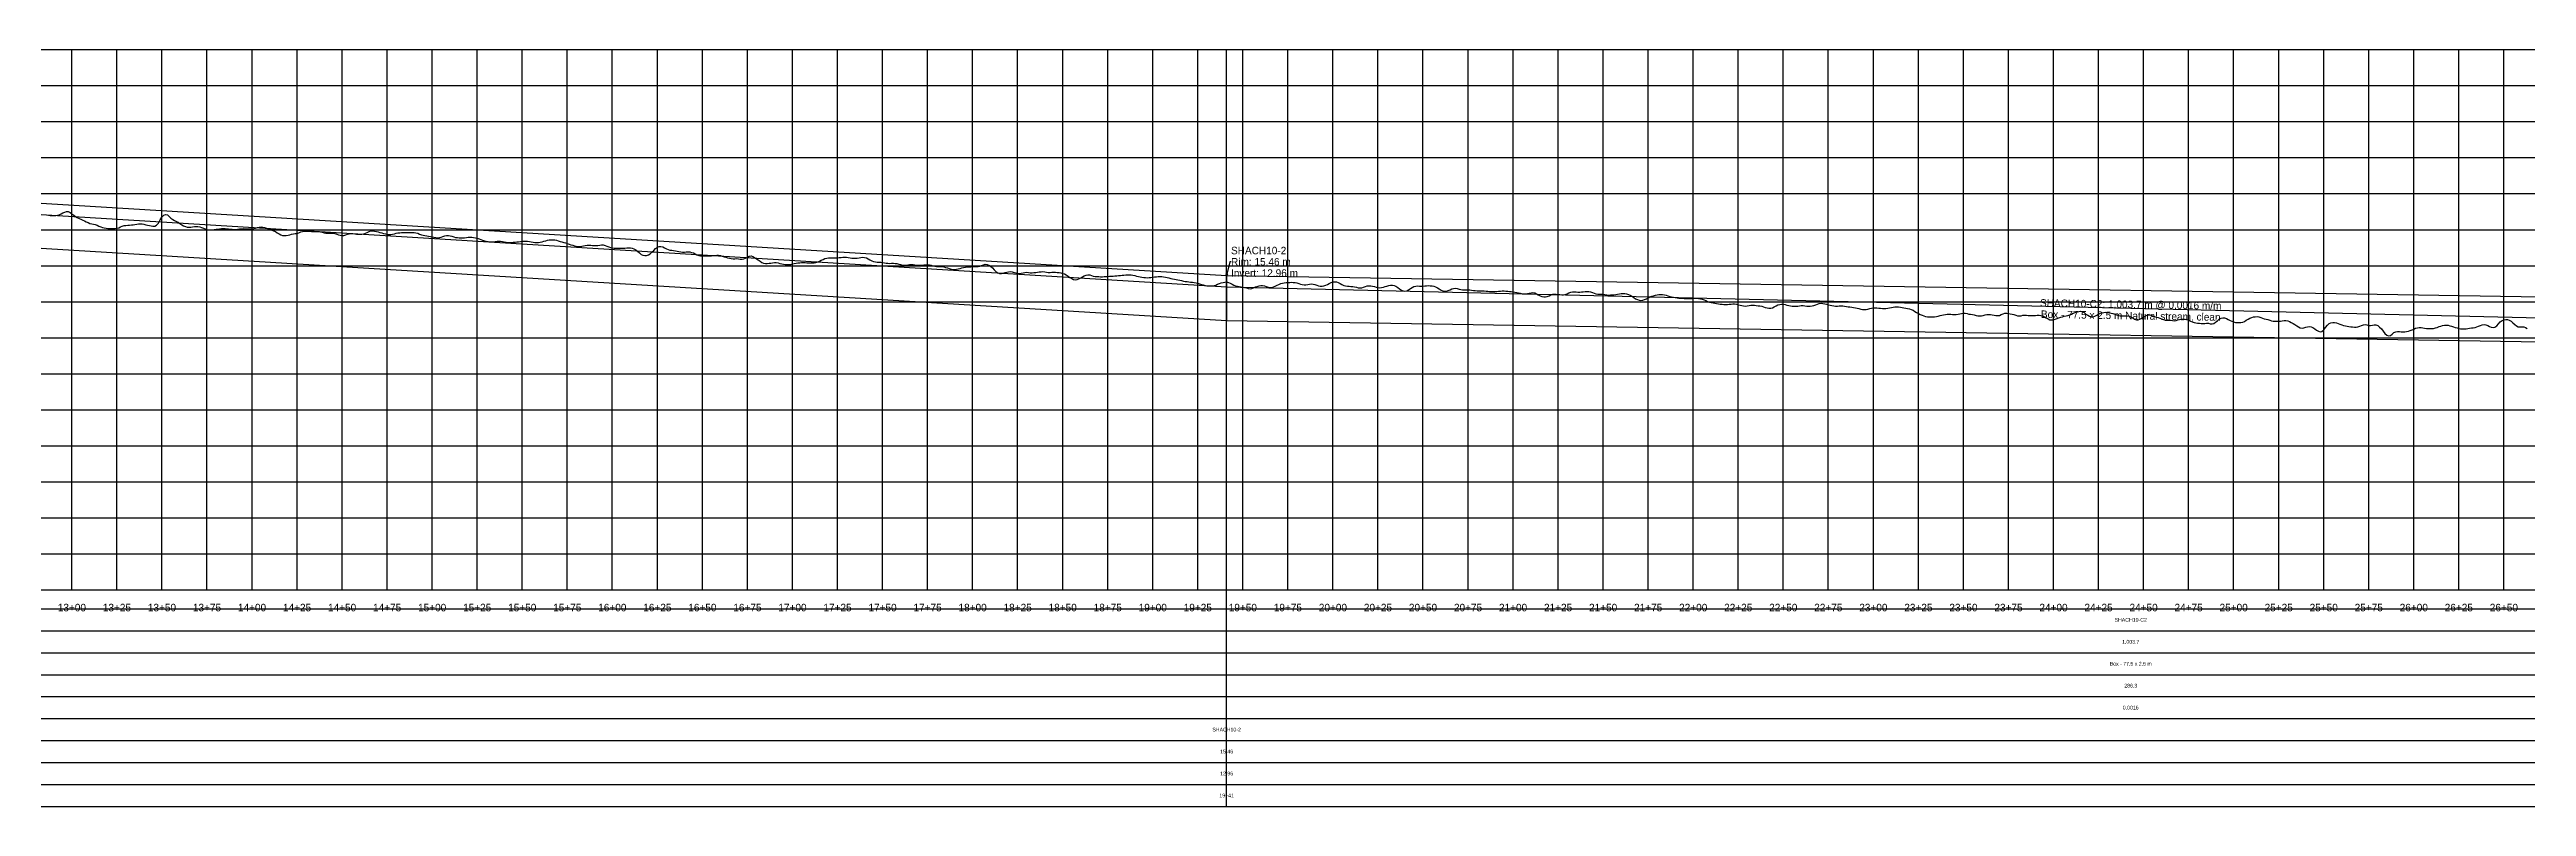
# Model space of a CAD drawing. Extents: x -64 to 5412, y -140 to 289.
# Drawn here: x 1288 to 2663, y -140 to 280 of the extents above; entities that cross this region are included whole.
import ezdxf
from ezdxf.enums import TextEntityAlignment as Align

# ---------------------------------------------------------------- set-up
doc = ezdxf.new("R2010")
doc.units = 0
for name, color, linetype in [('Annotation', 7, 'Continuous'), ('Annotation_Table', 254, 'Continuous'), ('Crown', 7, 'Continuous'), ('Grid', 254, 'Continuous'), ('Grid_Text', 7, 'Continuous'), ('Ground_Elevation', 3, 'Continuous'), ('Hydraulic_Grade', 5, 'Continuous'), ('Invert', 7, 'Continuous'), ('Structure', 7, 'Continuous')]:
    doc.layers.add(name, color=color, linetype=linetype)

msp = doc.modelspace()

# ---------------------------------------------------------------- linework, layer by layer
at = {"layer": 'Annotation', "color": 0}
msp.add_lwpolyline([(1941, 154.55), (1940.8, 155.53), (1941.59, 155.35)], close=True, dxfattribs=at)
msp.add_lwpolyline([(1943.44, 162.17), (1942.7, 162.17), (1941, 154.55)], dxfattribs=at)
at = {"layer": 'Annotation_Table', "color": 254}
for points in [[(1941, -140.21), (1941, 280)], [(-25, -30.48), (5374.95, -30.48)], [(-25, -42.67), (5374.95, -42.67)], [(-25, -54.86), (5374.95, -54.86)], [(-25, -67.06), (5374.95, -67.06)], [(-25, -79.25), (5374.95, -79.25)], [(-25, -91.44), (5374.95, -91.44)], [(-25, -103.63), (5374.95, -103.63)], [(-25, -115.82), (5374.95, -115.82)], [(-25, -128.02), (5374.95, -128.02)], [(-25, -140.21), (5374.95, -140.21)]]:
    msp.add_lwpolyline(points, dxfattribs=at)
at = {"layer": 'Crown', "color": 0}
for points in [[(0, 273), (1941, 154.55)], [(1941, 154.55), (1941, 154.55)], [(1941, 154.55), (2944.73, 138.21)]]:
    msp.add_lwpolyline(points, dxfattribs=at)
at = {"layer": 'Grid', "color": 254}
for points in [[(-25, 280), (5375, 280)], [(1300, -20), (1300, 280)], [(1325, -20), (1325, 280)], [(1350, -20), (1350, 280)], [(1375, -20), (1375, 280)], [(1400, -20), (1400, 280)], [(1425, -20), (1425, 280)], [(1450, -20), (1450, 280)], [(1475, -20), (1475, 280)], [(1500, -20), (1500, 280)], [(1525, -20), (1525, 280)], [(1550, -20), (1550, 280)], [(1575, -20), (1575, 280)], [(1600, -20), (1600, 280)], [(1625, -20), (1625, 280)], [(1650, -20), (1650, 280)], [(1675, -20), (1675, 280)], [(1700, -20), (1700, 280)], [(1725, -20), (1725, 280)], [(1750, -20), (1750, 280)], [(1775, -20), (1775, 280)], [(1800, -20), (1800, 280)], [(1825, -20), (1825, 280)], [(1850, -20), (1850, 280)], [(1875, -20), (1875, 280)], [(1900, -20), (1900, 280)], [(1925, -20), (1925, 280)], [(1950, -20), (1950, 280)], [(1975, -20), (1975, 280)], [(2000, -20), (2000, 280)], [(2025, -20), (2025, 280)], [(2050, -20), (2050, 280)], [(2075, -20), (2075, 280)], [(2100, -20), (2100, 280)], [(2125, -20), (2125, 280)], [(2150, -20), (2150, 280)], [(2175, -20), (2175, 280)], [(2200, -20), (2200, 280)], [(2225, -20), (2225, 280)], [(2250, -20), (2250, 280)], [(2275, -20), (2275, 280)], [(2300, -20), (2300, 280)], [(2325, -20), (2325, 280)], [(2350, -20), (2350, 280)], [(2375, -20), (2375, 280)], [(2400, -20), (2400, 280)], [(2425, -20), (2425, 280)], [(2450, -20), (2450, 280)], [(2475, -20), (2475, 280)], [(2500, -20), (2500, 280)], [(2525, -20), (2525, 280)], [(2550, -20), (2550, 280)], [(2575, -20), (2575, 280)], [(2600, -20), (2600, 280)], [(2625, -20), (2625, 280)], [(2650, -20), (2650, 280)], [(-25, 260), (5375, 260)], [(-25, 240), (5375, 240)], [(-25, 220), (5375, 220)], [(-25, 200), (5375, 200)], [(-25, 180), (5375, 180)], [(-25, 160), (5375, 160)], [(-25, 140), (5375, 140)], [(-25, 120), (5375, 120)], [(-25, 100), (5375, 100)], [(-25, 80), (5375, 80)], [(-25, 60), (5375, 60)], [(-25, 40), (5375, 40)], [(-25, 20), (5375, 20)], [(-25, 0), (5375, 0)], [(-25, -20), (5375, -20)]]:
    msp.add_lwpolyline(points, dxfattribs=at)
at = {"layer": 'Ground_Elevation', "color": 3}
msp.add_lwpolyline([(1287, 188), (1288, 187.95), (1289, 187.87), (1290, 187.79), (1291, 187.79), (1292, 187.97), (1293, 188.32), (1294, 188.78), (1295, 189.27), (1296, 189.74), (1297, 190.04), (1298, 190.01), (1299, 189.59), (1300, 188.86), (1301, 188.06), (1302, 187.35), (1303, 186.75), (1304, 186.24), (1305, 185.8), (1306, 185.36), (1307, 184.91), (1308, 184.39), (1309, 183.89), (1310, 183.49), (1311, 183.27), (1312, 183.1), (1313, 182.88), (1314, 182.47), (1315, 181.97), (1316, 181.5), (1317, 181.18), (1318, 180.97), (1319, 180.83), (1320, 180.71), (1321, 180.62), (1322, 180.59), (1323, 180.6), (1324, 180.65), (1325, 180.78), (1326, 181.09), (1327, 181.52), (1328, 181.92), (1329, 182.23), (1330, 182.4), (1331, 182.48), (1332, 182.55), (1333, 182.64), (1334, 182.76), (1335, 182.92), (1336, 183.08), (1337, 183.19), (1338, 183.23), (1339, 183.17), (1340, 182.99), (1341, 182.77), (1342, 182.58), (1343, 182.37), (1344, 182.13), (1345, 181.89), (1346, 181.9), (1347, 182.41), (1348, 183.69), (1349, 185.38), (1350, 186.98), (1351, 188), (1352, 188.41), (1353, 188.19), (1354, 187.39), (1355, 186.43), (1356, 185.57), (1357, 185.06), (1358, 184.62), (1359, 184.11), (1360, 183.46), (1361, 182.77), (1362, 182.17), (1363, 181.71), (1364, 181.42), (1365, 181.34), (1366, 181.45), (1367, 181.64), (1368, 181.79), (1369, 181.82), (1370, 181.74), (1371, 181.53), (1372, 181.2), (1373, 180.8), (1374, 180.43), (1375, 180.12), (1376, 179.89), (1377, 179.86), (1378, 179.96), (1379, 180.13), (1380, 180.25), (1381, 180.37), (1382, 180.5), (1383, 180.6), (1384, 180.62), (1385, 180.57), (1386, 180.48), (1387, 180.4), (1388, 180.31), (1389, 180.2), (1390, 180.12), (1391, 180.16), (1392, 180.31), (1393, 180.48), (1394, 180.55), (1395, 180.56), (1396, 180.51), (1397, 180.45), (1398, 180.41), (1399, 180.38), (1400, 180.43), (1401, 180.59), (1402, 180.89), (1403, 181.23), (1404, 181.46), (1405, 181.49), (1406, 181.36), (1407, 181.15), (1408, 180.88), (1409, 180.48), (1410, 180.03), (1411, 179.65), (1412, 179.34), (1413, 178.94), (1414, 178.3), (1415, 177.63), (1416, 177.08), (1417, 176.81), (1418, 176.73), (1419, 176.79), (1420, 176.95), (1421, 177.2), (1422, 177.5), (1423, 177.68), (1424, 177.79), (1425, 177.92), (1426, 178.24), (1427, 178.72), (1428, 179.04), (1429, 179.21), (1430, 179.25), (1431, 179.22), (1432, 179.17), (1433, 179.01), (1434, 178.93), (1435, 178.94), (1436, 178.96), (1437, 178.94), (1438, 178.8), (1439, 178.56), (1440, 178.32), (1441, 178.13), (1442, 178.04), (1443, 178.04), (1444, 178.05), (1445, 177.97), (1446, 177.78), (1447, 177.45), (1448, 177.12), (1449, 176.87), (1450, 176.75), (1451, 176.8), (1452, 177.08), (1453, 177.43), (1454, 177.72), (1455, 177.85), (1456, 177.8), (1457, 177.65), (1458, 177.5), (1459, 177.43), (1460, 177.44), (1461, 177.46), (1462, 177.63), (1463, 178), (1464, 178.5), (1465, 179.01), (1466, 179.38), (1467, 179.43), (1468, 179.23), (1469, 179), (1470, 178.75), (1471, 178.51), (1472, 178.24), (1473, 177.94), (1474, 177.63), (1475, 177.38), (1476, 177.25), (1477, 177.31), (1478, 177.52), (1479, 177.77), (1480, 177.99), (1481, 178.16), (1482, 178.27), (1483, 178.36), (1484, 178.42), (1485, 178.43), (1486, 178.39), (1487, 178.36), (1488, 178.41), (1489, 178.45), (1490, 178.41), (1491, 178.28), (1492, 177.99), (1493, 177.59), (1494, 177.18), (1495, 176.87), (1496, 176.71), (1497, 176.56), (1498, 176.4), (1499, 176.24), (1500, 176.05), (1501, 175.82), (1502, 175.6), (1503, 175.5), (1504, 175.6), (1505, 175.9), (1506, 176.28), (1507, 176.64), (1508, 176.81), (1509, 176.78), (1510, 176.61), (1511, 176.32), (1512, 175.99), (1513, 175.72), (1514, 175.6), (1515, 175.52), (1516, 175.44), (1517, 175.39), (1518, 175.44), (1519, 175.6), (1520, 175.82), (1521, 175.91), (1522, 175.84), (1523, 175.68), (1524, 175.49), (1525, 175.25), (1526, 174.91), (1527, 174.49), (1528, 174.12), (1529, 173.87), (1530, 173.68), (1531, 173.48), (1532, 173.28), (1533, 173.18), (1534, 173.23), (1535, 173.38), (1536, 173.54), (1537, 173.63), (1538, 173.61), (1539, 173.5), (1540, 173.31), (1541, 173.1), (1542, 172.95), (1543, 172.9), (1544, 172.92), (1545, 172.97), (1546, 173.06), (1547, 173.17), (1548, 173.3), (1549, 173.44), (1550, 173.58), (1551, 173.66), (1552, 173.66), (1553, 173.57), (1554, 173.42), (1555, 173.25), (1556, 173.07), (1557, 172.92), (1558, 172.84), (1559, 172.88), (1560, 173.04), (1561, 173.27), (1562, 173.54), (1563, 173.84), (1564, 174.12), (1565, 174.34), (1566, 174.42), (1567, 174.41), (1568, 174.32), (1569, 174.13), (1570, 173.84), (1571, 173.51), (1572, 173.19), (1573, 172.9), (1574, 172.62), (1575, 172.32), (1576, 171.98), (1577, 171.66), (1578, 171.33), (1579, 171.01), (1580, 170.76), (1581, 170.63), (1582, 170.62), (1583, 170.76), (1584, 170.99), (1585, 171.24), (1586, 171.41), (1587, 171.44), (1588, 171.38), (1589, 171.3), (1590, 171.22), (1591, 171.18), (1592, 171.27), (1593, 171.44), (1594, 171.57), (1595, 171.53), (1596, 171.28), (1597, 170.87), (1598, 170.46), (1599, 170.07), (1600, 169.83), (1601, 169.72), (1602, 169.75), (1603, 169.79), (1604, 169.81), (1605, 169.8), (1606, 169.77), (1607, 169.82), (1608, 169.92), (1609, 170), (1610, 169.95), (1611, 169.73), (1612, 169.34), (1613, 168.8), (1614, 168.04), (1615, 167.15), (1616, 166.3), (1617, 165.77), (1618, 165.58), (1619, 165.66), (1620, 165.98), (1621, 166.59), (1622, 167.47), (1623, 168.52), (1624, 169.49), (1625, 170.22), (1626, 170.63), (1627, 170.66), (1628, 170.42), (1629, 169.9), (1630, 169.35), (1631, 168.95), (1632, 168.71), (1633, 168.53), (1634, 168.39), (1635, 168.23), (1636, 168.05), (1637, 167.83), (1638, 167.62), (1639, 167.52), (1640, 167.55), (1641, 167.68), (1642, 167.72), (1643, 167.61), (1644, 167.4), (1645, 167.07), (1646, 166.63), (1647, 166.11), (1648, 165.71), (1649, 165.49), (1650, 165.44), (1651, 165.43), (1652, 165.46), (1653, 165.45), (1654, 165.47), (1655, 165.48), (1656, 165.6), (1657, 165.75), (1658, 165.89), (1659, 165.88), (1660, 165.64), (1661, 165.29), (1662, 164.95), (1663, 164.66), (1664, 164.4), (1665, 164.13), (1666, 163.92), (1667, 163.87), (1668, 163.89), (1669, 163.91), (1670, 163.84), (1671, 163.66), (1672, 163.57), (1673, 163.75), (1674, 164.16), (1675, 164.71), (1676, 165.23), (1677, 165.48), (1678, 165.16), (1679, 164.5), (1680, 163.83), (1681, 163.17), (1682, 162.47), (1683, 161.78), (1684, 161.32), (1685, 161.16), (1686, 161.21), (1687, 161.34), (1688, 161.49), (1689, 161.67), (1690, 161.77), (1691, 161.73), (1692, 161.5), (1693, 161.25), (1694, 161), (1695, 160.81), (1696, 160.67), (1697, 160.59), (1698, 160.62), (1699, 160.75), (1700, 160.97), (1701, 161.2), (1702, 161.42), (1703, 161.58), (1704, 161.68), (1705, 161.71), (1706, 161.7), (1707, 161.69), (1708, 161.68), (1709, 161.64), (1710, 161.6), (1711, 161.59), (1712, 161.67), (1713, 161.84), (1714, 162.11), (1715, 162.53), (1716, 163.01), (1717, 163.49), (1718, 163.91), (1719, 164.22), (1720, 164.35), (1721, 164.38), (1722, 164.35), (1723, 164.3), (1724, 164.31), (1725, 164.38), (1726, 164.49), (1727, 164.58), (1728, 164.66), (1729, 164.7), (1730, 164.66), (1731, 164.52), (1732, 164.33), (1733, 164.17), (1734, 164.1), (1735, 164.13), (1736, 164.22), (1737, 164.34), (1738, 164.5), (1739, 164.65), (1740, 164.64), (1741, 164.36), (1742, 163.8), (1743, 163.22), (1744, 162.72), (1745, 162.38), (1746, 162.16), (1747, 162.03), (1748, 161.97), (1749, 161.92), (1750, 161.86), (1751, 161.68), (1752, 161.47), (1753, 161.32), (1754, 161.29), (1755, 161.34), (1756, 161.36), (1757, 161.31), (1758, 161.14), (1759, 160.88), (1760, 160.59), (1761, 160.35), (1762, 160.25), (1763, 160.31), (1764, 160.45), (1765, 160.58), (1766, 160.64), (1767, 160.57), (1768, 160.47), (1769, 160.38), (1770, 160.33), (1771, 160.31), (1772, 160.35), (1773, 160.42), (1774, 160.49), (1775, 160.49), (1776, 160.42), (1777, 160.24), (1778, 159.98), (1779, 159.72), (1780, 159.59), (1781, 159.55), (1782, 159.54), (1783, 159.46), (1784, 159.3), (1785, 159.07), (1786, 158.75), (1787, 158.4), (1788, 158.09), (1789, 157.94), (1790, 157.95), (1791, 158.08), (1792, 158.26), (1793, 158.49), (1794, 158.76), (1795, 159.02), (1796, 159.21), (1797, 159.32), (1798, 159.4), (1799, 159.45), (1800, 159.5), (1801, 159.52), (1802, 159.49), (1803, 159.52), (1804, 159.7), (1805, 160.1), (1806, 160.53), (1807, 160.81), (1808, 160.74), (1809, 160.37), (1810, 159.74), (1811, 158.86), (1812, 157.76), (1813, 156.66), (1814, 155.96), (1815, 155.63), (1816, 155.66), (1817, 155.88), (1818, 156.19), (1819, 156.46), (1820, 156.64), (1821, 156.69), (1822, 156.56), (1823, 156.3), (1824, 155.97), (1825, 155.68), (1826, 155.63), (1827, 155.81), (1828, 156.09), (1829, 156.29), (1830, 156.32), (1831, 156.18), (1832, 156.09), (1833, 156.09), (1834, 156.19), (1835, 156.29), (1836, 156.37), (1837, 156.51), (1838, 156.65), (1839, 156.71), (1840, 156.57), (1841, 156.38), (1842, 156.28), (1843, 156.29), (1844, 156.33), (1845, 156.35), (1846, 156.33), (1847, 156.26), (1848, 156.16), (1849, 156), (1850, 155.75), (1851, 155.42), (1852, 154.89), (1853, 154.22), (1854, 153.51), (1855, 152.89), (1856, 152.42), (1857, 152.2), (1858, 152.29), (1859, 152.69), (1860, 153.22), (1861, 153.8), (1862, 154.3), (1863, 154.65), (1864, 154.84), (1865, 154.85), (1866, 154.56), (1867, 154.27), (1868, 154.08), (1869, 153.99), (1870, 153.94), (1871, 153.88), (1872, 153.88), (1873, 153.91), (1874, 153.99), (1875, 154.05), (1876, 154.11), (1877, 154.15), (1878, 154.18), (1879, 154.3), (1880, 154.4), (1881, 154.49), (1882, 154.6), (1883, 154.7), (1884, 154.79), (1885, 154.87), (1886, 154.94), (1887, 154.92), (1888, 154.85), (1889, 154.71), (1890, 154.5), (1891, 154.24), (1892, 154), (1893, 153.78), (1894, 153.58), (1895, 153.44), (1896, 153.36), (1897, 153.33), (1898, 153.4), (1899, 153.51), (1900, 153.63), (1901, 153.73), (1902, 153.82), (1903, 153.91), (1904, 153.95), (1905, 153.91), (1906, 153.83), (1907, 153.67), (1908, 153.45), (1909, 153.19), (1910, 152.91), (1911, 152.65), (1912, 152.49), (1913, 152.37), (1914, 152.23), (1915, 152.01), (1916, 151.75), (1917, 151.49), (1918, 151.3), (1919, 151.17), (1920, 151.05), (1921, 150.94), (1922, 150.81), (1923, 150.69), (1924, 150.5), (1925, 150.24), (1926, 149.96), (1927, 149.64), (1928, 149.32), (1929, 149.02), (1930, 148.8), (1931, 148.73), (1932, 148.75), (1933, 148.82), (1934, 148.98), (1935, 149.28), (1936, 149.7), (1937, 150.1), (1938, 150.45), (1939, 150.72), (1940, 150.93), (1941, 150.95), (1942, 150.7), (1943, 150.25), (1944, 149.7), (1945, 149.22), (1946, 148.88), (1947, 148.66), (1948, 148.46), (1949, 148.25), (1950, 148.09), (1951, 147.89), (1952, 147.62), (1953, 147.32), (1954, 147.21), (1955, 147.41), (1956, 147.78), (1957, 148.18), (1958, 148.5), (1959, 148.76), (1960, 148.95), (1961, 148.96), (1962, 148.76), (1963, 148.39), (1964, 148.06), (1965, 147.9), (1966, 147.98), (1967, 148.26), (1968, 148.66), (1969, 149.11), (1970, 149.61), (1971, 150.05), (1972, 150.36), (1973, 150.54), (1974, 150.65), (1975, 150.74), (1976, 150.76), (1977, 150.77), (1978, 150.73), (1979, 150.61), (1980, 150.41), (1981, 150.14), (1982, 149.83), (1983, 149.58), (1984, 149.45), (1985, 149.44), (1986, 149.57), (1987, 149.75), (1988, 149.89), (1989, 149.77), (1990, 149.48), (1991, 149.13), (1992, 148.85), (1993, 148.68), (1994, 148.66), (1995, 148.81), (1996, 149.11), (1997, 149.61), (1998, 150.18), (1999, 150.67), (2000, 150.97), (2001, 151.07), (2002, 150.97), (2003, 150.65), (2004, 150.11), (2005, 149.51), (2006, 149.02), (2007, 148.76), (2008, 148.64), (2009, 148.58), (2010, 148.52), (2011, 148.41), (2012, 148.23), (2013, 147.99), (2014, 147.75), (2015, 147.67), (2016, 147.76), (2017, 148.06), (2018, 148.42), (2019, 148.76), (2020, 148.91), (2021, 148.87), (2022, 148.68), (2023, 148.42), (2024, 148.14), (2025, 147.9), (2026, 147.8), (2027, 147.87), (2028, 148.09), (2029, 148.39), (2030, 148.67), (2031, 148.92), (2032, 149.12), (2033, 149.19), (2034, 149.03), (2035, 148.56), (2036, 147.88), (2037, 147.12), (2038, 146.45), (2039, 145.99), (2040, 145.81), (2041, 146.02), (2042, 146.56), (2043, 147.27), (2044, 147.94), (2045, 148.44), (2046, 148.71), (2047, 148.79), (2048, 148.69), (2049, 148.58), (2050, 148.59), (2051, 148.74), (2052, 148.88), (2053, 148.93), (2054, 148.91), (2055, 148.88), (2056, 148.7), (2057, 148.32), (2058, 147.74), (2059, 147.1), (2060, 146.49), (2061, 146.06), (2062, 145.84), (2063, 145.85), (2064, 146.15), (2065, 146.61), (2066, 147.1), (2067, 147.43), (2068, 147.48), (2069, 147.25), (2070, 146.96), (2071, 146.74), (2072, 146.62), (2073, 146.59), (2074, 146.6), (2075, 146.6), (2076, 146.54), (2077, 146.44), (2078, 146.32), (2079, 146.21), (2080, 146.13), (2081, 146.12), (2082, 146.08), (2083, 146.03), (2084, 145.96), (2085, 145.89), (2086, 145.83), (2087, 145.76), (2088, 145.69), (2089, 145.65), (2090, 145.66), (2091, 145.72), (2092, 145.83), (2093, 145.93), (2094, 145.98), (2095, 145.96), (2096, 145.9), (2097, 145.83), (2098, 145.72), (2099, 145.6), (2100, 145.45), (2101, 145.31), (2102, 145.16), (2103, 144.94), (2104, 144.68), (2105, 144.45), (2106, 144.34), (2107, 144.36), (2108, 144.48), (2109, 144.73), (2110, 144.97), (2111, 145.03), (2112, 144.88), (2113, 144.41), (2114, 143.82), (2115, 143.3), (2116, 142.95), (2117, 142.76), (2118, 142.74), (2119, 142.9), (2120, 143.31), (2121, 143.81), (2122, 144.13), (2123, 144.21), (2124, 144.12), (2125, 144.05), (2126, 143.92), (2127, 143.78), (2128, 143.75), (2129, 143.96), (2130, 144.42), (2131, 144.95), (2132, 145.36), (2133, 145.52), (2134, 145.51), (2135, 145.41), (2136, 145.29), (2137, 145.29), (2138, 145.42), (2139, 145.55), (2140, 145.65), (2141, 145.7), (2142, 145.75), (2143, 145.58), (2144, 145.14), (2145, 144.69), (2146, 144.36), (2147, 144.19), (2148, 144.2), (2149, 144.26), (2150, 144.21), (2151, 144.07), (2152, 143.88), (2153, 143.73), (2154, 143.75), (2155, 143.86), (2156, 143.91), (2157, 143.99), (2158, 144.14), (2159, 144.4), (2160, 144.6), (2161, 144.63), (2162, 144.52), (2163, 144.32), (2164, 144.07), (2165, 143.64), (2166, 143.05), (2167, 142.31), (2168, 141.66), (2169, 141.17), (2170, 140.85), (2171, 140.73), (2172, 140.83), (2173, 141.18), (2174, 141.69), (2175, 142.25), (2176, 142.7), (2177, 143.06), (2178, 143.33), (2179, 143.55), (2180, 143.76), (2181, 143.95), (2182, 144.04), (2183, 144.01), (2184, 143.9), (2185, 143.66), (2186, 143.32), (2187, 142.91), (2188, 142.63), (2189, 142.45), (2190, 142.33), (2191, 142.2), (2192, 142.06), (2193, 141.98), (2194, 141.91), (2195, 141.85), (2196, 141.77), (2197, 141.72), (2198, 141.71), (2199, 141.73), (2200, 141.81), (2201, 141.89), (2202, 141.92), (2203, 141.85), (2204, 141.67), (2205, 141.43), (2206, 141.08), (2207, 140.61), (2208, 140.14), (2209, 139.76), (2210, 139.5), (2211, 139.34), (2212, 139.22), (2213, 139.07), (2214, 138.89), (2215, 138.71), (2216, 138.57), (2217, 138.48), (2218, 138.45), (2219, 138.49), (2220, 138.57), (2221, 138.7), (2222, 138.8), (2223, 138.78), (2224, 138.57), (2225, 138.3), (2226, 138.04), (2227, 137.83), (2228, 137.66), (2229, 137.58), (2230, 137.68), (2231, 137.87), (2232, 138.07), (2233, 138.14), (2234, 138.08), (2235, 137.93), (2236, 137.79), (2237, 137.65), (2238, 137.48), (2239, 137.19), (2240, 136.87), (2241, 136.55), (2242, 136.38), (2243, 136.36), (2244, 136.64), (2245, 137.08), (2246, 137.66), (2247, 138.19), (2248, 138.54), (2249, 138.67), (2250, 138.61), (2251, 138.4), (2252, 138.14), (2253, 137.89), (2254, 137.68), (2255, 137.52), (2256, 137.44), (2257, 137.47), (2258, 137.61), (2259, 137.78), (2260, 137.86), (2261, 137.83), (2262, 137.72), (2263, 137.61), (2264, 137.53), (2265, 137.57), (2266, 137.73), (2267, 137.99), (2268, 138.31), (2269, 138.64), (2270, 138.95), (2271, 139.12), (2272, 139.09), (2273, 138.88), (2274, 138.58), (2275, 138.27), (2276, 138), (2277, 137.82), (2278, 137.7), (2279, 137.62), (2280, 137.61), (2281, 137.65), (2282, 137.7), (2283, 137.68), (2284, 137.58), (2285, 137.41), (2286, 137.23), (2287, 137.11), (2288, 136.98), (2289, 136.85), (2290, 136.64), (2291, 136.41), (2292, 136.18), (2293, 135.95), (2294, 135.77), (2295, 135.67), (2296, 135.75), (2297, 135.95), (2298, 136.22), (2299, 136.42), (2300, 136.56), (2301, 136.62), (2302, 136.61), (2303, 136.51), (2304, 136.34), (2305, 136.22), (2306, 136.17), (2307, 136.25), (2308, 136.4), (2309, 136.6), (2310, 136.85), (2311, 137.05), (2312, 137.15), (2313, 137.16), (2314, 137.08), (2315, 136.94), (2316, 136.8), (2317, 136.64), (2318, 136.49), (2319, 136.31), (2320, 136.09), (2321, 135.73), (2322, 135.22), (2323, 134.61), (2324, 134), (2325, 133.43), (2326, 132.93), (2327, 132.51), (2328, 132.15), (2329, 131.87), (2330, 131.66), (2331, 131.56), (2332, 131.53), (2333, 131.55), (2334, 131.62), (2335, 131.77), (2336, 132.02), (2337, 132.29), (2338, 132.54), (2339, 132.72), (2340, 132.87), (2341, 133), (2342, 133.06), (2343, 133.02), (2344, 132.92), (2345, 132.87), (2346, 132.93), (2347, 133.12), (2348, 133.32), (2349, 133.51), (2350, 133.63), (2351, 133.58), (2352, 133.39), (2353, 133.14), (2354, 133), (2355, 132.9), (2356, 132.73), (2357, 132.43), (2358, 132.17), (2359, 132.1), (2360, 132.21), (2361, 132.41), (2362, 132.64), (2363, 132.82), (2364, 132.9), (2365, 132.86), (2366, 132.71), (2367, 132.53), (2368, 132.37), (2369, 132.31), (2370, 132.43), (2371, 132.83), (2372, 133.27), (2373, 133.6), (2374, 133.65), (2375, 133.55), (2376, 133.36), (2377, 133.14), (2378, 132.84), (2379, 132.47), (2380, 132.22), (2381, 132.14), (2382, 132.25), (2383, 132.45), (2384, 132.53), (2385, 132.48), (2386, 132.4), (2387, 132.33), (2388, 132.29), (2389, 132.33), (2390, 132.42), (2391, 132.52), (2392, 132.51), (2393, 132.37), (2394, 132.08), (2395, 131.63), (2396, 131.06), (2397, 130.42), (2398, 130.01), (2399, 129.9), (2400, 130.02), (2401, 130.29), (2402, 130.63), (2403, 131.03), (2404, 131.37), (2405, 131.7), (2406, 132.01), (2407, 132.22), (2408, 132.39), (2409, 132.68), (2410, 133.11), (2411, 133.63), (2412, 134.08), (2413, 134.42), (2414, 134.62), (2415, 134.67), (2416, 134.46), (2417, 133.94), (2418, 133.18), (2419, 132.47), (2420, 131.96), (2421, 131.66), (2422, 131.66), (2423, 132.02), (2424, 132.59), (2425, 133.16), (2426, 133.57), (2427, 133.87), (2428, 134.07), (2429, 134.12), (2430, 133.99), (2431, 133.79), (2432, 133.61), (2433, 133.39), (2434, 133.07), (2435, 132.63), (2436, 132.33), (2437, 132.19), (2438, 132.19), (2439, 132.22), (2440, 132.2), (2441, 132.1), (2442, 131.92), (2443, 131.57), (2444, 131), (2445, 130.39), (2446, 129.98), (2447, 129.95), (2448, 130.24), (2449, 130.78), (2450, 131.45), (2451, 132.11), (2452, 132.62), (2453, 132.79), (2454, 132.61), (2455, 132.2), (2456, 131.76), (2457, 131.44), (2458, 131.22), (2459, 130.84), (2460, 130.42), (2461, 130.07), (2462, 129.84), (2463, 129.71), (2464, 129.67), (2465, 129.67), (2466, 129.61), (2467, 129.43), (2468, 129.52), (2469, 129.88), (2470, 130.21), (2471, 130.32), (2472, 130.31), (2473, 130.24), (2474, 130.06), (2475, 129.71), (2476, 129.24), (2477, 128.8), (2478, 128.47), (2479, 128.26), (2480, 128.12), (2481, 128.01), (2482, 127.92), (2483, 127.89), (2484, 127.92), (2485, 128.02), (2486, 128.06), (2487, 127.8), (2488, 127.7), (2489, 127.94), (2490, 128.56), (2491, 129.41), (2492, 130.25), (2493, 130.89), (2494, 131.13), (2495, 131.01), (2496, 130.62), (2497, 130.14), (2498, 129.65), (2499, 129.14), (2500, 128.76), (2501, 128.54), (2502, 128.46), (2503, 128.44), (2504, 128.47), (2505, 128.67), (2506, 129.08), (2507, 129.68), (2508, 130.29), (2509, 130.83), (2510, 131.25), (2511, 131.55), (2512, 131.7), (2513, 131.77), (2514, 131.61), (2515, 131.2), (2516, 130.84), (2517, 130.56), (2518, 130.33), (2519, 130.07), (2520, 129.75), (2521, 129.46), (2522, 129.28), (2523, 129.17), (2524, 129.13), (2525, 129.14), (2526, 129.24), (2527, 129.42), (2528, 129.64), (2529, 129.62), (2530, 129.34), (2531, 129.01), (2532, 128.55), (2533, 127.96), (2534, 127.29), (2535, 126.6), (2536, 126.01), (2537, 125.58), (2538, 125.39), (2539, 125.48), (2540, 125.81), (2541, 126.12), (2542, 126.21), (2543, 126.07), (2544, 125.65), (2545, 124.96), (2546, 124.25), (2547, 123.66), (2548, 123.36), (2549, 123.53), (2550, 124.39), (2551, 125.72), (2552, 126.98), (2553, 127.83), (2554, 128.33), (2555, 128.54), (2556, 128.48), (2557, 128.2), (2558, 127.83), (2559, 127.45), (2560, 127.12), (2561, 126.85), (2562, 126.62), (2563, 126.42), (2564, 126.24), (2565, 126.09), (2566, 125.97), (2567, 125.9), (2568, 125.95), (2569, 126.09), (2570, 126.38), (2571, 126.72), (2572, 127.08), (2573, 127.32), (2574, 127.21), (2575, 126.85), (2576, 126.8), (2577, 127.03), (2578, 127.25), (2579, 127.13), (2580, 126.71), (2581, 125.91), (2582, 124.91), (2583, 123.71), (2584, 122.44), (2585, 121.52), (2586, 121.15), (2587, 121.33), (2588, 122.02), (2589, 122.82), (2590, 123.37), (2591, 123.54), (2592, 123.46), (2593, 123.3), (2594, 123.24), (2595, 123.26), (2596, 123.5), (2597, 123.73), (2598, 124), (2599, 124.38), (2600, 124.73), (2601, 125.23), (2602, 125.57), (2603, 125.72), (2604, 125.68), (2605, 125.56), (2606, 125.35), (2607, 125.17), (2608, 125.12), (2609, 125.12), (2610, 125.14), (2611, 125.21), (2612, 125.44), (2613, 125.77), (2614, 126.18), (2615, 126.52), (2616, 126.8), (2617, 127), (2618, 127.07), (2619, 126.98), (2620, 126.69), (2621, 126.35), (2622, 126.03), (2623, 125.73), (2624, 125.45), (2625, 125.15), (2626, 124.96), (2627, 124.86), (2628, 124.86), (2629, 124.93), (2630, 125.07), (2631, 125.27), (2632, 125.43), (2633, 125.51), (2634, 125.71), (2635, 126.03), (2636, 126.44), (2637, 126.82), (2638, 127.21), (2639, 127.44), (2640, 127.25), (2641, 126.78), (2642, 126.26), (2643, 125.87), (2644, 125.71), (2645, 125.95), (2646, 126.65), (2647, 127.67), (2648, 128.75), (2649, 129.55), (2650, 130.02), (2651, 130.18), (2652, 130.1), (2653, 129.76), (2654, 129.18), (2655, 128.36), (2656, 127.44), (2657, 126.59), (2658, 126.09), (2659, 125.97), (2660, 126), (2661, 126.03), (2662, 125.77), (2663, 125.14)], dxfattribs=at)
at = {"layer": 'Hydraulic_Grade', "color": 5}
for points in [[(0, 266.64), (1941, 148.23)], [(1941, 148.23), (1941, 148.23)], [(1941, 148.23), (2944.73, 124.55)]]:
    msp.add_lwpolyline(points, dxfattribs=at)
at = {"layer": 'Invert', "color": 0}
for points in [[(0, 248), (1941, 129.55)], [(1941, 129.55), (1941, 129.55)], [(1941, 129.55), (2944.73, 113.21)]]:
    msp.add_lwpolyline(points, dxfattribs=at)
at = {"layer": 'Structure', "color": 0}
msp.add_lwpolyline([(1941, 154.55), (1941, 129.55)], dxfattribs=at)
msp.add_lwpolyline([(1941, 154.55), (1941, 129.55)], dxfattribs=at)

# ---------------------------------------------------------------- texts
at = {"layer": 'Annotation', "color": 0}
for s, height, p in [('SHACH10-2', 4.167, (1943.44, 168.42)), ('Rim: 15.46 m', 4.1667, (1943.44, 162.17)), ('Invert: 12.96 m', 4.1667, (1943.44, 155.92))]:
    msp.add_text(s, height=height, dxfattribs=at).set_placement(p, align=Align.MIDDLE_LEFT)
for s, p in [('SHACH10-C2: 1,003.7 m @ 0.0016 m/m', (2442.86, 138.52)), ('Box - 77.5 x 2.5 m Natural stream, clean', (2442.86, 132.27))]:
    msp.add_text(s, height=4.1667, rotation=359.06735, dxfattribs=at).set_placement(p, align=Align.MIDDLE_CENTER)
at = {"layer": 'Annotation_Table', "color": 0}
for s, height, p in [('SHACH10-C2', 2.083, (2442.86, -36.58)), ('1,003.7', 2.083, (2442.86, -48.77)), ('Box - 77.5 x 2.5 m', 2.0833, (2442.86, -60.96)), ('286.3', 2.083, (2442.86, -73.15)), ('0.0016', 2.083, (2442.86, -85.34)), ('SHACH10-2', 2.083, (1941, -97.54)), ('15.46', 2.083, (1941, -109.73)), ('12.96', 2.083, (1941, -121.92)), ('19+41', 2.083, (1941, -134.11))]:
    msp.add_text(s, height=height, dxfattribs=at).set_placement(p, align=Align.MIDDLE_CENTER)
at = {"layer": 'Grid_Text', "color": 0}
for s, p in [('13+00', (1300, -27.7)), ('13+25', (1325, -27.7)), ('13+50', (1350, -27.7)), ('13+75', (1375, -27.7)), ('14+00', (1400, -27.7)), ('14+25', (1425, -27.7)), ('14+50', (1450, -27.7)), ('14+75', (1475, -27.7)), ('15+00', (1500, -27.7)), ('15+25', (1525, -27.7)), ('15+50', (1550, -27.7)), ('15+75', (1575, -27.7)), ('16+00', (1600, -27.7)), ('16+25', (1625, -27.7)), ('16+50', (1650, -27.7)), ('16+75', (1675, -27.7)), ('17+00', (1700, -27.7)), ('17+25', (1725, -27.7)), ('17+50', (1750, -27.7)), ('17+75', (1775, -27.7)), ('18+00', (1800, -27.7)), ('18+25', (1825, -27.7)), ('18+50', (1850, -27.7)), ('18+75', (1875, -27.7)), ('19+00', (1900, -27.7)), ('19+25', (1925, -27.7)), ('19+50', (1950, -27.7)), ('19+75', (1975, -27.7)), ('20+00', (2000, -27.7)), ('20+25', (2025, -27.7)), ('20+50', (2050, -27.7)), ('20+75', (2075, -27.7)), ('21+00', (2100, -27.7)), ('21+25', (2125, -27.7)), ('21+50', (2150, -27.7)), ('21+75', (2175, -27.7)), ('22+00', (2200, -27.7)), ('22+25', (2225, -27.7)), ('22+50', (2250, -27.7)), ('22+75', (2275, -27.7)), ('23+00', (2300, -27.7)), ('23+25', (2325, -27.7)), ('23+50', (2350, -27.7)), ('23+75', (2375, -27.7)), ('24+00', (2400, -27.7)), ('24+25', (2425, -27.7)), ('24+50', (2450, -27.7)), ('24+75', (2475, -27.7)), ('25+00', (2500, -27.7)), ('25+25', (2525, -27.7)), ('25+50', (2550, -27.7)), ('25+75', (2575, -27.7)), ('26+00', (2600, -27.7)), ('26+25', (2625, -27.7)), ('26+50', (2650, -27.7))]:
    msp.add_text(s, height=4.167, dxfattribs=at).set_placement(p, align=Align.TOP_CENTER)

doc.saveas('drawing.dxf')
